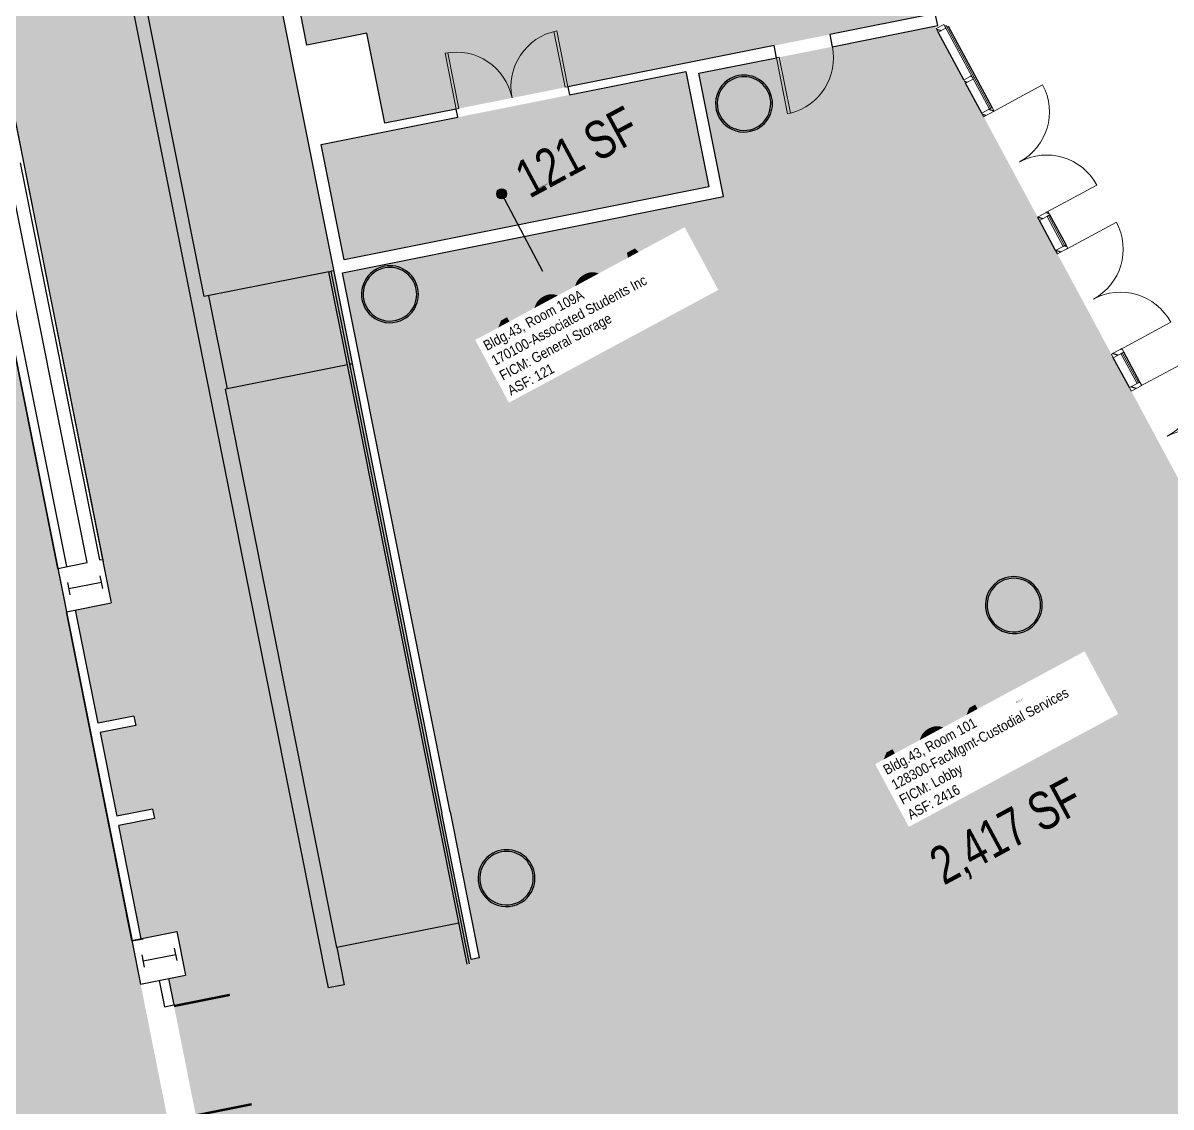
# Model space of a CAD drawing. Header units: inches. Extents: x 69213682 to 69221478, y 27658977 to 27667505.
# Drawn here: x 69215202 to 69215928, y 27665407 to 27666092 of the extents above; entities that cross this region are included whole.
import ezdxf
from ezdxf.enums import TextEntityAlignment as Align

# ---------------------------------------------------------------- set-up
doc = ezdxf.new("R2010")
doc.units = ezdxf.units.IN
doc.header["$LTSCALE"] = 100
doc.header["$MEASUREMENT"] = 0
doc.layers.get('0').update_dxf_attribs({"linetype": 'CONTINUOUS'})
for name, color, linetype in [('A-COLS', 5, 'CONTINUOUS'), ('A-DOOR', 2, 'CONTINUOUS'), ('A-FLOR', 3, 'CONTINUOUS'), ('A-GLAZ', 1, 'CONTINUOUS'), ('A-IDEN-RNUM', 7, 'CONTINUOUS'), ('A-IDEN-SNUM', 4, 'CONTINUOUS'), ('A-IDEN-VNUM', 4, 'CONTINUOUS'), ('A-WALL', 5, 'CONTINUOUS'), ('AREA-TEXT', 3, 'CONTINUOUS'), ('Rooms-Category-Color', 7, 'CONTINUOUS'), ('Rooms-College-Color', 7, 'CONTINUOUS'), ('Rooms-Department-Color', 7, 'CONTINUOUS'), ('Rooms-Division-Color', 7, 'CONTINUOUS'), ('Rooms-Information', 7, 'CONTINUOUS')]:
    doc.layers.add(name, color=color, linetype=linetype)
doc.styles.add('CP_AREA', font='arial.ttf', dxfattribs={"height": 15})
doc.styles.add('CP_ROOMSNUMBER', font='arial.ttf', dxfattribs={"height": 1})
doc.styles.add('CP_ROOMVNUMBER', font='arial.ttf', dxfattribs={"width": 0.85, "height": 0.075})

# ---------------------------------------------------------------- blocks, each defined once
blk = doc.blocks.new('Curtain Wall-Store Front-Dbl - Store Front Double Door-353-BACKGROUND Level 1 Parent View')
at = {"layer": 'A-DOOR', "lineweight": 20}
for p, q in [((-36, 0.5), (-36, 36.375)), ((36, 0.5), (36, 36.625))]:
    blk.add_line(p, q, dxfattribs=at)
at = {"layer": 'A-DOOR', "lineweight": 5}
for centre, radius, start, end in [((-36, 0.5), 35.875, 360, 90), ((36, 0.5), 36.125, 90, 180)]:
    blk.add_arc(centre, radius, start, end, dxfattribs=at)
blk = doc.blocks.new('Single-Flush - 36_ x 84_-967-BACKGROUND Level 1 Parent View')
at = {"layer": 'A-DOOR', "lineweight": 20}
for p, q in [((16.25, 3.94), (16.25, 39.96)), ((18, 39.96), (16.25, 39.96)), ((18, 3.94), (18, 39.96)), ((18, 3.94), (16.25, 3.94))]:
    blk.add_line(p, q, dxfattribs=at)
at = {"layer": 'A-DOOR', "lineweight": 5}
blk.add_arc((18, 3.94), 36.07, 92.78116, 180, dxfattribs=at)
blk = doc.blocks.new('Double-Flush - 72_ x 84_ C2 SOLID CORE-933-BACKGROUND Level 1 Parent View')
at = {"layer": 'A-DOOR', "lineweight": 20}
for p, q in [((-36, 38.63), (-34.25, 38.63)), ((-36, 2.63), (-36, 38.63)), ((-34.25, 2.63), (-34.25, 38.63)), ((34.25, 2.63), (34.25, 38.58)), ((36, 2.63), (36, 38.63)), ((-36, 2.63), (-34.25, 2.63)), ((36, 2.63), (34.25, 2.63))]:
    blk.add_line(p, q, dxfattribs=at)
at = {"layer": 'A-DOOR', "lineweight": 5}
for centre, start, end in [((-36, 2.63), 0, 90), ((36, 2.63), 90, 180)]:
    blk.add_arc(centre, 36, start, end, dxfattribs=at)
blk = doc.blocks.new('System Panel - SLO Glazed-628-BACKGROUND Level 1 Parent View')
at = {"layer": 'A-GLAZ', "lineweight": 15}
for p, q in [((18.37, 0.5), (-18.37, 0.5)), ((-18.37, 0.5), (-18.37, -0.5)), ((18.37, -0.5), (18.37, 0.5)), ((-18.37, -0.5), (18.37, -0.5))]:
    blk.add_line(p, q, dxfattribs=at)
blk = doc.blocks.new('System Panel - SLO Glazed-627-BACKGROUND Level 1 Parent View')
at = {"layer": 'A-GLAZ', "lineweight": 15}
for p, q in [((11.375, 0.5), (-11.375, 0.5)), ((-11.375, 0.5), (-11.375, -0.5)), ((11.375, -0.5), (11.375, 0.5)), ((-11.375, -0.5), (11.375, -0.5))]:
    blk.add_line(p, q, dxfattribs=at)
blk = doc.blocks.new('System Panel - SLO Glazed-626-BACKGROUND Level 1 Parent View')
at = {"layer": 'A-GLAZ', "lineweight": 15}
for p, q in [((10.75, 0.5), (-10.75, 0.5)), ((-10.75, 0.5), (-10.75, -0.5)), ((10.75, -0.5), (10.75, 0.5)), ((-10.75, -0.5), (10.75, -0.5))]:
    blk.add_line(p, q, dxfattribs=at)
blk = doc.blocks.new('System Panel - SLO Glazed-625-BACKGROUND Level 1 Parent View')
at = {"layer": 'A-GLAZ', "lineweight": 15}
for p, q in [((10.75, 0.5), (-10.75, 0.5)), ((-10.75, 0.5), (-10.75, -0.5)), ((10.75, -0.5), (10.75, 0.5)), ((-10.75, -0.5), (10.75, -0.5))]:
    blk.add_line(p, q, dxfattribs=at)
blk = doc.blocks.new('COL1')
for p, q in [((-0.5, 0.5), (0.5, 0.5)), ((0, 0.5), (0, -0.5)), ((-0.5, -0.5), (0.5, -0.5))]:
    blk.add_line(p, q)

msp = doc.modelspace()

# ---------------------------------------------------------------- hatches: boundary and pattern name
at = {"layer": 'A-GLAZ'}
h = msp.add_hatch(dxfattribs=at)
h.set_pattern_fill('FP1_227', color=256, angle=118.28965, style=0, pattern_type=2)
h.set_pattern_definition([(163.29, (69215787.824, 27666085.586), (-6.9, -22.986), []), (163.29, (69215784.98, 27666090.87), (-29.887, -16.086), []), (163.29, (69215790.667, 27666080.303), (-29.887, -16.086), [])])
h.paths.add_polyline_path([(69215784.35, 27666090.95), (69215779.51, 27666088.35), (69215780.7, 27666086.15), (69215785.54, 27666088.75)], flags=0)
at = {"layer": 'A-GLAZ', "extrusion": (0, 0, -1)}
h = msp.add_hatch(dxfattribs=at)
h.set_pattern_fill('FP1_81', color=256, angle=-118.28965, style=0, pattern_type=2)
h.set_pattern_definition([(16.71, (-69215805.64, 27666052.482), (-6.9, 22.986), []), (16.71, (-69215802.797, 27666057.766), (16.086, 29.887), []), (16.71, (-69215808.484, 27666047.2), (16.086, 29.887), [])])
h.paths.add_polyline_path([(-69215802.95, 27666056.4), (-69215801.77, 27666058.6), (-69215796.92, 27666055.99), (-69215798.11, 27666053.79)], flags=0)
h = msp.add_hatch(dxfattribs=at)
h.set_pattern_fill('FP1_82', color=256, angle=-118.28965, style=0, pattern_type=2)
h.set_pattern_definition([(16.71, (-69215816.897, 27666031.57), (-6.9, 22.986), []), (16.71, (-69215814.053, 27666036.852), (16.086, 29.887), []), (16.71, (-69215819.74, 27666026.285), (16.086, 29.887), [])])
h.paths.add_polyline_path([(-69215808.3, 27666034.86), (-69215809.48, 27666032.66), (-69215816.09, 27666036.21), (-69215814.9, 27666038.42)], flags=0)
h = msp.add_hatch(dxfattribs=at)
h.set_pattern_fill('FP1_83', color=256, angle=-118.28965, style=0, pattern_type=2)
h.set_pattern_definition([(16.71, (-69215851.836, 27665966.65), (-6.9, 22.986), []), (16.71, (-69215848.993, 27665971.934), (16.086, 29.887), []), (16.71, (-69215854.68, 27665961.367), (16.086, 29.887), [])])
h.paths.add_polyline_path([(-69215843.61, 27665969.26), (-69215844.79, 27665967.06), (-69215851.4, 27665970.61), (-69215850.21, 27665972.81)], flags=0)
h = msp.add_hatch(dxfattribs=at)
h.set_pattern_fill('FP1_84', color=256, angle=-118.28965, style=0, pattern_type=2)
h.set_pattern_definition([(16.71, (-69215863.092, 27665945.737), (-6.9, 22.986), []), (16.71, (-69215860.249, 27665951.02), (16.086, 29.887), []), (16.71, (-69215865.936, 27665940.453), (16.086, 29.887), [])])
h.paths.add_polyline_path([(-69215854.98, 27665948.13), (-69215856.17, 27665945.92), (-69215862.77, 27665949.48), (-69215861.58, 27665951.68)], flags=0)
h = msp.add_hatch(dxfattribs=at)
h.set_pattern_fill('FP1_85', color=256, angle=-118.28965, style=0, pattern_type=2)
h.set_pattern_definition([(16.71, (-69215898.032, 27665880.818), (-6.9, 22.986), []), (16.71, (-69215895.189, 27665886.102), (16.086, 29.887), []), (16.71, (-69215900.876, 27665875.535), (16.086, 29.887), [])])
h.paths.add_polyline_path([(-69215890.29, 27665882.52), (-69215891.47, 27665880.32), (-69215898.08, 27665883.88), (-69215896.89, 27665886.08)], flags=0)
h = msp.add_hatch(dxfattribs=at)
h.set_pattern_fill('FP1_86', color=256, angle=-118.28965, style=0, pattern_type=2)
h.set_pattern_definition([(16.71, (-69215909.288, 27665859.905), (-6.9, 22.986), []), (16.71, (-69215906.444, 27665865.188), (16.086, 29.887), []), (16.71, (-69215912.132, 27665854.621), (16.086, 29.887), [])])
h.paths.add_polyline_path([(-69215901.66, 27665861.39), (-69215902.85, 27665859.19), (-69215909.45, 27665862.74), (-69215908.27, 27665864.94)], flags=0)
at = {"layer": 'A-IDEN-VNUM'}
h = msp.add_hatch(color=256, dxfattribs=at)
edge = h.paths.add_edge_path()
edge.add_arc((69215504.67, 27665983.93), 3.14, 0, 360)
at = {"layer": 'Rooms-Category-Color', "true_color": 0xadadad}
for points in [[(69215257.78, 27665725.39), (69215235.23, 27665720.89), (69215249.52, 27665649.3), (69215272.08, 27665653.8), (69215273.25, 27665647.92), (69215250.69, 27665643.42), (69215261.27, 27665590.46), (69215283.82, 27665594.97), (69215285, 27665589.08), (69215262.44, 27665584.58), (69215276.73, 27665512.99), (69215299.29, 27665517.49), (69215304.77, 27665490.04), (69215293.98, 27665487.88), (69215335.48, 27665279.98), (69215346.27, 27665282.14), (69215351.75, 27665254.68), (69215340.97, 27665252.53), (69215382.47, 27665044.63), (69215393.26, 27665046.78), (69215398.74, 27665019.32), (69215387.95, 27665017.17), (69215429.45, 27664809.27), (69215440.24, 27664811.43), (69215445.72, 27664783.97), (69215423.17, 27664779.46), (69215437.26, 27664708.86), (69215459.82, 27664713.36), (69215460.99, 27664707.48), (69215438.44, 27664702.97), (69215449.01, 27664650.02), (69215471.56, 27664654.52), (69215472.74, 27664648.64), (69215450.18, 27664644.14), (69215459.68, 27664596.57), (69215479.58, 27664600.55), (69215493.56, 27664529.92), (69215331.29, 27664497.52), (69215342.67, 27664440.53), (69215506.37, 27664472.94), (69215646.39, 27663765.61), (69215724.12, 27663781.13), (69215567.09, 27664567.73), (69215543.08, 27664687.98), (69215734.64, 27664726.22), (69215633.49, 27665232.88), (69215490.48, 27665500.92), (69215485.33, 27665499.89), (69215328.88, 27666283.61), (69215238.66, 27666265.6), (69215182.28, 27666548.03), (69215096.96, 27666531)], [(69215778.67, 27666089.91), (69215779.51, 27666088.35), (69216103.72, 27665485.96), (69215633.49, 27665232.88), (69215490.48, 27665500.92), (69215404.01, 27665934.05), (69215645.01, 27665982.16), (69215629.45, 27666060.12)]]:
    msp.add_hatch(color=253, dxfattribs=at).paths.add_polyline_path(points)
at = {"layer": 'Rooms-Category-Color', "true_color": 0xfbafa2}
msp.add_hatch(color=21, dxfattribs=at).paths.add_polyline_path([(69215712.35, 27666403.01), (69215369.68, 27666334.6), (69215381.43, 27666275.76), (69215343.49, 27666268.19), (69215381.47, 27666077.94), (69215419.41, 27666085.52), (69215430.79, 27666028.5)])
at = {"layer": 'Rooms-Category-Color', "true_color": 0xfa9ba3}
msp.add_hatch(color=241, dxfattribs=at).paths.add_polyline_path([(69215430.79, 27666028.5), (69215778.92, 27666097.99), (69215783.43, 27666099.54), (69215854.96, 27666138.04), (69215712.35, 27666403.01)])
at = {"layer": 'Rooms-Category-Color', "true_color": 0xe3c5e1}
msp.add_hatch(color=254, dxfattribs=at).paths.add_polyline_path([(69215621.21, 27666061.16), (69215635.74, 27665988.34), (69215405.05, 27665942.29), (69215390.51, 27666015.1)])
at = {"layer": 'Rooms-Category-Color', "true_color": 0xffe090}
msp.add_hatch(color=41, dxfattribs=at).paths.add_polyline_path([(69214230.83, 27664306.39), (69214334.33, 27664327.05), (69214344.24, 27664308.63), (69215484.16, 27664536.2), (69215473.05, 27664591.85), (69215462.32, 27664589.71), (69215468.73, 27664557.59), (69215461.62, 27664556.17), (69215414.64, 27664791.53), (69215173.84, 27665997.73)])
at = {"layer": 'Rooms-College-Color', "true_color": 0xadadad}
for points in [[(69215257.78, 27665725.39), (69215235.23, 27665720.89), (69215249.52, 27665649.3), (69215272.08, 27665653.8), (69215273.25, 27665647.92), (69215250.69, 27665643.42), (69215261.27, 27665590.46), (69215283.82, 27665594.97), (69215285, 27665589.08), (69215262.44, 27665584.58), (69215276.73, 27665512.99), (69215299.29, 27665517.49), (69215304.77, 27665490.04), (69215293.98, 27665487.88), (69215335.48, 27665279.98), (69215346.27, 27665282.14), (69215351.75, 27665254.68), (69215340.97, 27665252.53), (69215382.47, 27665044.63), (69215393.26, 27665046.78), (69215398.74, 27665019.32), (69215387.95, 27665017.17), (69215429.45, 27664809.27), (69215440.24, 27664811.43), (69215445.72, 27664783.97), (69215423.17, 27664779.46), (69215437.26, 27664708.86), (69215459.82, 27664713.36), (69215460.99, 27664707.48), (69215438.44, 27664702.97), (69215449.01, 27664650.02), (69215471.56, 27664654.52), (69215472.74, 27664648.64), (69215450.18, 27664644.14), (69215459.68, 27664596.57), (69215479.58, 27664600.55), (69215493.56, 27664529.92), (69215331.29, 27664497.52), (69215342.67, 27664440.53), (69215506.37, 27664472.94), (69215646.39, 27663765.61), (69215724.12, 27663781.13), (69215567.09, 27664567.73), (69215543.08, 27664687.98), (69215734.64, 27664726.22), (69215633.49, 27665232.88), (69215490.48, 27665500.92), (69215485.33, 27665499.89), (69215328.88, 27666283.61), (69215238.66, 27666265.6), (69215182.28, 27666548.03), (69215096.96, 27666531)], [(69215430.79, 27666028.5), (69215778.92, 27666097.99), (69215783.43, 27666099.54), (69215854.96, 27666138.04), (69215712.35, 27666403.01)], [(69215778.67, 27666089.91), (69215779.51, 27666088.35), (69216103.72, 27665485.96), (69215633.49, 27665232.88), (69215490.48, 27665500.92), (69215404.01, 27665934.05), (69215645.01, 27665982.16), (69215629.45, 27666060.12)], [(69215621.21, 27666061.16), (69215635.74, 27665988.34), (69215405.05, 27665942.29), (69215390.51, 27666015.1)], [(69214230.83, 27664306.39), (69214334.33, 27664327.05), (69214344.24, 27664308.63), (69215484.16, 27664536.2), (69215473.05, 27664591.85), (69215462.32, 27664589.71), (69215468.73, 27664557.59), (69215461.62, 27664556.17), (69215414.64, 27664791.53), (69215173.84, 27665997.73)]]:
    msp.add_hatch(color=253, dxfattribs=at).paths.add_polyline_path(points)
at = {"layer": 'Rooms-College-Color', "true_color": 0xffe090}
msp.add_hatch(color=41, dxfattribs=at).paths.add_polyline_path([(69215712.35, 27666403.01), (69215369.68, 27666334.6), (69215381.43, 27666275.76), (69215343.49, 27666268.19), (69215381.47, 27666077.94), (69215419.41, 27666085.52), (69215430.79, 27666028.5)])
at = {"layer": 'Rooms-Department-Color', "true_color": 0xacacac}
for points in [[(69215257.78, 27665725.39), (69215235.23, 27665720.89), (69215249.52, 27665649.3), (69215272.08, 27665653.8), (69215273.25, 27665647.92), (69215250.69, 27665643.42), (69215261.27, 27665590.46), (69215283.82, 27665594.97), (69215285, 27665589.08), (69215262.44, 27665584.58), (69215276.73, 27665512.99), (69215299.29, 27665517.49), (69215304.77, 27665490.04), (69215293.98, 27665487.88), (69215335.48, 27665279.98), (69215346.27, 27665282.14), (69215351.75, 27665254.68), (69215340.97, 27665252.53), (69215382.47, 27665044.63), (69215393.26, 27665046.78), (69215398.74, 27665019.32), (69215387.95, 27665017.17), (69215429.45, 27664809.27), (69215440.24, 27664811.43), (69215445.72, 27664783.97), (69215423.17, 27664779.46), (69215437.26, 27664708.86), (69215459.82, 27664713.36), (69215460.99, 27664707.48), (69215438.44, 27664702.97), (69215449.01, 27664650.02), (69215471.56, 27664654.52), (69215472.74, 27664648.64), (69215450.18, 27664644.14), (69215459.68, 27664596.57), (69215479.58, 27664600.55), (69215493.56, 27664529.92), (69215331.29, 27664497.52), (69215342.67, 27664440.53), (69215506.37, 27664472.94), (69215646.39, 27663765.61), (69215724.12, 27663781.13), (69215567.09, 27664567.73), (69215543.08, 27664687.98), (69215734.64, 27664726.22), (69215633.49, 27665232.88), (69215490.48, 27665500.92), (69215485.33, 27665499.89), (69215328.88, 27666283.61), (69215238.66, 27666265.6), (69215182.28, 27666548.03), (69215096.96, 27666531)], [(69215778.67, 27666089.91), (69215779.51, 27666088.35), (69216103.72, 27665485.96), (69215633.49, 27665232.88), (69215490.48, 27665500.92), (69215404.01, 27665934.05), (69215645.01, 27665982.16), (69215629.45, 27666060.12)]]:
    msp.add_hatch(color=253, dxfattribs=at).paths.add_polyline_path(points)
at = {"layer": 'Rooms-Department-Color', "true_color": 0xffe090}
msp.add_hatch(color=41, dxfattribs=at).paths.add_polyline_path([(69215712.35, 27666403.01), (69215369.68, 27666334.6), (69215381.43, 27666275.76), (69215343.49, 27666268.19), (69215381.47, 27666077.94), (69215419.41, 27666085.52), (69215430.79, 27666028.5)])
at = {"layer": 'Rooms-Department-Color', "true_color": 0x604aed}
for points in [[(69215430.79, 27666028.5), (69215778.92, 27666097.99), (69215783.43, 27666099.54), (69215854.96, 27666138.04), (69215712.35, 27666403.01)], [(69215621.21, 27666061.16), (69215635.74, 27665988.34), (69215405.05, 27665942.29), (69215390.51, 27666015.1)], [(69214230.83, 27664306.39), (69214334.33, 27664327.05), (69214344.24, 27664308.63), (69215484.16, 27664536.2), (69215473.05, 27664591.85), (69215462.32, 27664589.71), (69215468.73, 27664557.59), (69215461.62, 27664556.17), (69215414.64, 27664791.53), (69215173.84, 27665997.73)]]:
    msp.add_hatch(color=173, dxfattribs=at).paths.add_polyline_path(points)
at = {"layer": 'Rooms-Division-Color', "true_color": 0xadadad}
for points in [[(69215257.78, 27665725.39), (69215235.23, 27665720.89), (69215249.52, 27665649.3), (69215272.08, 27665653.8), (69215273.25, 27665647.92), (69215250.69, 27665643.42), (69215261.27, 27665590.46), (69215283.82, 27665594.97), (69215285, 27665589.08), (69215262.44, 27665584.58), (69215276.73, 27665512.99), (69215299.29, 27665517.49), (69215304.77, 27665490.04), (69215293.98, 27665487.88), (69215335.48, 27665279.98), (69215346.27, 27665282.14), (69215351.75, 27665254.68), (69215340.97, 27665252.53), (69215382.47, 27665044.63), (69215393.26, 27665046.78), (69215398.74, 27665019.32), (69215387.95, 27665017.17), (69215429.45, 27664809.27), (69215440.24, 27664811.43), (69215445.72, 27664783.97), (69215423.17, 27664779.46), (69215437.26, 27664708.86), (69215459.82, 27664713.36), (69215460.99, 27664707.48), (69215438.44, 27664702.97), (69215449.01, 27664650.02), (69215471.56, 27664654.52), (69215472.74, 27664648.64), (69215450.18, 27664644.14), (69215459.68, 27664596.57), (69215479.58, 27664600.55), (69215493.56, 27664529.92), (69215331.29, 27664497.52), (69215342.67, 27664440.53), (69215506.37, 27664472.94), (69215646.39, 27663765.61), (69215724.12, 27663781.13), (69215567.09, 27664567.73), (69215543.08, 27664687.98), (69215734.64, 27664726.22), (69215633.49, 27665232.88), (69215490.48, 27665500.92), (69215485.33, 27665499.89), (69215328.88, 27666283.61), (69215238.66, 27666265.6), (69215182.28, 27666548.03), (69215096.96, 27666531)], [(69215778.67, 27666089.91), (69215779.51, 27666088.35), (69216103.72, 27665485.96), (69215633.49, 27665232.88), (69215490.48, 27665500.92), (69215404.01, 27665934.05), (69215645.01, 27665982.16), (69215629.45, 27666060.12)]]:
    msp.add_hatch(color=253, dxfattribs=at).paths.add_polyline_path(points)
at = {"layer": 'Rooms-Division-Color', "true_color": 0xffe090}
msp.add_hatch(color=41, dxfattribs=at).paths.add_polyline_path([(69215712.35, 27666403.01), (69215369.68, 27666334.6), (69215381.43, 27666275.76), (69215343.49, 27666268.19), (69215381.47, 27666077.94), (69215419.41, 27666085.52), (69215430.79, 27666028.5)])
at = {"layer": 'Rooms-Division-Color', "true_color": 0x604aed}
for points in [[(69215430.79, 27666028.5), (69215778.92, 27666097.99), (69215783.43, 27666099.54), (69215854.96, 27666138.04), (69215712.35, 27666403.01)], [(69215621.21, 27666061.16), (69215635.74, 27665988.34), (69215405.05, 27665942.29), (69215390.51, 27666015.1)], [(69214230.83, 27664306.39), (69214334.33, 27664327.05), (69214344.24, 27664308.63), (69215484.16, 27664536.2), (69215473.05, 27664591.85), (69215462.32, 27664589.71), (69215468.73, 27664557.59), (69215461.62, 27664556.17), (69215414.64, 27664791.53), (69215173.84, 27665997.73)]]:
    msp.add_hatch(color=173, dxfattribs=at).paths.add_polyline_path(points)

# ---------------------------------------------------------------- linework, layer by layer
at = {"layer": 'A-DOOR'}
for points in [[(69215297.46, 27665470.48, 1.5, 1.5, 0), (69215332.76, 27665477.52, 0, 0, 0), (69215332.91, 27665476.79, 0, 0, -0.414214), (69215302.89, 27665435.61, 0, 0, -0.414214)], [(69215311.26, 27665401.34, 1.5, 1.5, 0), (69215346.56, 27665408.39, 0, 0, 0), (69215346.41, 27665409.12, 0, 0, 0.414214), (69215302.89, 27665435.61, 0, 0, 0.414214)]]:
    msp.add_lwpolyline(points, format="xyseb", dxfattribs=at)
at = {"layer": 'A-FLOR'}
for p, q in [((69215395.35, 27665934.68), (69215316.53, 27665918.95)), ((69215395.35, 27665934.68), (69215396.82, 27665934.98)), ((69215407.09, 27665875.85), (69215395.35, 27665934.68)), ((69215398.41, 27665935.3), (69215396.82, 27665934.98)), ((69215408.56, 27665876.14), (69215396.82, 27665934.98)), ((69215407.09, 27665875.85), (69215329.93, 27665860.44)), ((69215482.75, 27665496.89), (69215407.09, 27665875.85)), ((69215410.16, 27665876.46), (69215408.56, 27665876.14)), ((69215408.56, 27665876.14), (69215410.16, 27665876.46)), ((69215484.22, 27665497.18), (69215408.56, 27665876.14)), ((69215477.57, 27665522.81), (69215400.41, 27665507.41))]:
    msp.add_line(p, q, dxfattribs=at)
for centre, radius, start, end in [((69215657.93, 27666040.97), 18, 118.28965, 298.28965), ((69215657.93, 27666040.97), 16.94, 118.28965, 298.28965), ((69215657.93, 27666040.97), 18, 298.28965, 118.28965), ((69215657.93, 27666040.97), 16.94, 298.28965, 118.28965), ((69215434.01, 27665920.46), 18, 298.28965, 118.28965), ((69215434.01, 27665920.46), 16.94, 298.28965, 118.28965), ((69215434.01, 27665920.46), 18, 118.28965, 298.28965), ((69215434.01, 27665920.46), 16.94, 118.28965, 298.28965), ((69215828.55, 27665723.97), 18, 298.28965, 118.28965), ((69215828.55, 27665723.97), 16.94, 298.28965, 118.28965), ((69215828.55, 27665723.97), 18, 118.28965, 298.28965), ((69215828.55, 27665723.97), 16.94, 118.28965, 298.28965), ((69215507.7, 27665551.29), 18, 118.28965, 298.28965), ((69215507.7, 27665551.29), 18, 298.28965, 118.28965), ((69215507.7, 27665551.29), 16.94, 298.28965, 118.28965), ((69215507.7, 27665551.29), 16.94, 118.28965, 298.28965)]:
    msp.add_arc(centre, radius, start, end, dxfattribs=at)
at = {"layer": 'A-GLAZ', "lineweight": 20}
for p, q in [((69215784.35, 27666090.95), (69215779.51, 27666088.35)), ((69215785.54, 27666088.75), (69215784.35, 27666090.95)), ((69215779.51, 27666088.35), (69215780.7, 27666086.15)), ((69215780.7, 27666086.15), (69215785.54, 27666088.75))]:
    msp.add_line(p, q, dxfattribs=at)
at = {"layer": 'A-GLAZ'}
for p, q in [((69215786.42, 27666089.23), (69215787.3, 27666089.7)), ((69215804.12, 27666058.45), (69215787.3, 27666089.7)), ((69215796.92, 27666055.99), (69215780.7, 27666086.15)), ((69215808.3, 27666034.86), (69215798.11, 27666053.79)), ((69215814.9, 27666038.42), (69215804.12, 27666058.45)), ((69215854.98, 27665948.13), (69215844.79, 27665967.06)), ((69215861.58, 27665951.68), (69215851.4, 27665970.61)), ((69215901.66, 27665861.39), (69215891.47, 27665880.32)), ((69215908.27, 27665864.94), (69215898.08, 27665883.88))]:
    msp.add_line(p, q, dxfattribs=at)
at = {"layer": 'A-GLAZ', "lineweight": 20, "extrusion": (0, 0, -1)}
for p, q in [((69215801.77, 27666058.6), (69215796.92, 27666055.99)), ((69215796.92, 27666055.99), (69215798.11, 27666053.79)), ((69215798.11, 27666053.79), (69215802.95, 27666056.4)), ((69215802.95, 27666056.4), (69215801.77, 27666058.6)), ((69215814.9, 27666038.42), (69215808.3, 27666034.86)), ((69215808.3, 27666034.86), (69215809.48, 27666032.66)), ((69215809.48, 27666032.66), (69215816.09, 27666036.21)), ((69215816.09, 27666036.21), (69215814.9, 27666038.42)), ((69215850.21, 27665972.81), (69215843.61, 27665969.26)), ((69215843.61, 27665969.26), (69215844.79, 27665967.06)), ((69215844.79, 27665967.06), (69215851.4, 27665970.61)), ((69215851.4, 27665970.61), (69215850.21, 27665972.81)), ((69215861.58, 27665951.68), (69215854.98, 27665948.13)), ((69215862.77, 27665949.48), (69215861.58, 27665951.68)), ((69215854.98, 27665948.13), (69215856.17, 27665945.92)), ((69215856.17, 27665945.92), (69215862.77, 27665949.48)), ((69215896.89, 27665886.08), (69215890.29, 27665882.52)), ((69215898.08, 27665883.88), (69215896.89, 27665886.08)), ((69215890.29, 27665882.52), (69215891.47, 27665880.32)), ((69215891.47, 27665880.32), (69215898.08, 27665883.88)), ((69215908.27, 27665864.94), (69215901.66, 27665861.39)), ((69215909.45, 27665862.74), (69215908.27, 27665864.94)), ((69215901.66, 27665861.39), (69215902.85, 27665859.19)), ((69215902.85, 27665859.19), (69215909.45, 27665862.74))]:
    msp.add_line(p, q, dxfattribs=at)
at = {"layer": 'A-IDEN-VNUM'}
msp.add_line((69215530.74, 27665934.8), (69215504.67, 27665983.93), dxfattribs=at)
msp.add_circle((69215504.67, 27665983.93), 3.14, dxfattribs=at)
at = {"layer": 'A-WALL'}
for p, q in [((69215379.02, 27665562.5), (69215182.28, 27666548.03)), ((69215328.88, 27666283.61), (69215466.88, 27665592.3)), ((69215316.53, 27665918.95), (69215246.99, 27666267.26)), ((69215381.47, 27666077.94), (69215343.49, 27666268.19)), ((69215778.92, 27666097.99), (69215712.24, 27666084.68)), ((69215780.47, 27666090.27), (69215778.92, 27666097.99)), ((69215713.78, 27666076.96), (69215780.47, 27666090.27)), ((69215419.41, 27666085.52), (69215381.47, 27666077.94)), ((69215430.79, 27666028.5), (69215419.41, 27666085.52)), ((69215712.24, 27666084.68), (69215713.78, 27666076.96)), ((69215676.94, 27666077.63), (69215546.51, 27666051.6)), ((69215678.48, 27666069.91), (69215676.94, 27666077.63)), ((69215629.45, 27666060.12), (69215678.48, 27666069.91)), ((69215547.54, 27666046.45), (69215621.21, 27666061.16)), ((69215621.21, 27666061.16), (69215635.74, 27665988.34)), ((69215645.01, 27665982.16), (69215629.45, 27666060.12)), ((69215546.51, 27666051.6), (69215547.54, 27666046.45)), ((69215196.7, 27666031.35), (69215252.6, 27665751.38)), ((69215390.51, 27666015.1), (69215476.93, 27666032.35)), ((69215475.9, 27666037.5), (69215430.79, 27666028.5)), ((69215476.93, 27666032.35), (69215475.9, 27666037.5)), ((69215197.1, 27666029.39), (69215255.04, 27665739.12)), ((69215405.05, 27665942.29), (69215390.51, 27666015.1)), ((69215200.22, 27666003.5), (69215250.34, 27665752.46)), ((69215242.5, 27665750.89), (69215192.38, 27666001.94)), ((69215635.74, 27665988.34), (69215405.05, 27665942.29)), ((69215404.01, 27665934.05), (69215645.01, 27665982.16)), ((69215179.65, 27665968.64), (69215270.89, 27665511.62)), ((69215223.86, 27665747.17), (69215182.56, 27665954.09)), ((69215229.75, 27665748.35), (69215188.44, 27665955.26)), ((69215472.03, 27665593.33), (69215404.01, 27665934.05)), ((69215319.35, 27665919.51), (69215331.09, 27665860.67)), ((69215400.41, 27665507.41), (69215329.93, 27665860.44)), ((69215223.86, 27665747.17), (69215242.5, 27665750.89)), ((69215250.34, 27665752.46), (69215252.3, 27665752.85)), ((69215252.3, 27665752.85), (69215257.78, 27665725.39)), ((69215223.86, 27665747.17), (69215229.35, 27665719.71)), ((69215229.35, 27665719.71), (69215257.78, 27665725.39)), ((69215270.85, 27665511.82), (69215229.35, 27665719.71)), ((69215249.52, 27665649.3), (69215235.23, 27665720.89)), ((69215272.08, 27665653.8), (69215249.52, 27665649.3)), ((69215272.08, 27665653.8), (69215273.25, 27665647.92)), ((69215273.25, 27665647.92), (69215250.69, 27665643.42)), ((69215250.69, 27665643.42), (69215261.27, 27665590.46)), ((69215283.82, 27665594.97), (69215261.27, 27665590.46)), ((69215285, 27665589.08), (69215262.44, 27665584.58)), ((69215283.82, 27665594.97), (69215285, 27665589.08)), ((69215485.33, 27665499.89), (69215466.88, 27665592.3)), ((69215472.03, 27665593.33), (69215490.48, 27665500.92)), ((69215276.73, 27665512.99), (69215262.44, 27665584.58)), ((69215392.89, 27665493.04), (69215379.02, 27665562.5)), ((69215270.85, 27665511.82), (69215299.29, 27665517.49)), ((69215299.29, 27665517.49), (69215304.77, 27665490.04)), ((69215270.85, 27665511.82), (69215276.33, 27665484.36)), ((69215270.89, 27665511.62), (69215278, 27665513.04)), ((69215400.41, 27665507.41), (69215405.1, 27665483.87)), ((69215490.48, 27665500.92), (69215485.33, 27665499.89)), ((69215276.33, 27665484.36), (69215304.77, 27665490.04)), ((69215288.1, 27665486.71), (69215291.43, 27665470.04)), ((69215293.98, 27665487.88), (69215297.31, 27665471.21)), ((69215395.11, 27665481.88), (69215392.89, 27665493.04)), ((69215405.1, 27665483.87), (69215395.11, 27665481.88)), ((69215291.43, 27665470.04), (69215297.31, 27665471.21))]:
    msp.add_line(p, q, dxfattribs=at)

# ---------------------------------------------------------------- block references
at = {"layer": 'A-COLS', "xscale": 8.000000000930713, "yscale": 20.99999999886042, "zscale": 8.000000000930713, "rotation": 101.2896483564667}
for p in [(69215241.31, 27665736.38), (69215288.3, 27665501.02)]:
    msp.add_blockref('COL1', p, dxfattribs=at)
at = {"layer": 'A-DOOR'}
for name, p, rotation in [('Double-Flush - 72_ x 84_ C2 SOLID CORE-933-BACKGROUND Level 1 Parent View', (69215511.72, 27666041.98), 11.28964835649034), ('Single-Flush - 36_ x 84_-967-BACKGROUND Level 1 Parent View', (69215695.36, 27666077.3), 191.2896483564903), ('Curtain Wall-Store Front-Dbl - Store Front Double Door-353-BACKGROUND Level 1 Parent View', (69215831.83, 27666003.8), 298.2896483564979), ('Curtain Wall-Store Front-Dbl - Store Front Double Door-353-BACKGROUND Level 1 Parent View', (69215878.51, 27665917.07), 298.2896483564979), ('Curtain Wall-Store Front-Dbl - Store Front Double Door-353-BACKGROUND Level 1 Parent View', (69215925.19, 27665830.33), 298.2896483564979)]:
    msp.add_blockref(name, p, dxfattribs=dict(at, rotation=rotation))
at = {"layer": 'A-GLAZ', "rotation": 298.2896483564979}
for name, p in [('System Panel - SLO Glazed-628-BACKGROUND Level 1 Parent View', (69215794.09, 27666073.91)), ('System Panel - SLO Glazed-627-BACKGROUND Level 1 Parent View', (69215808.19, 27666047.72)), ('System Panel - SLO Glazed-626-BACKGROUND Level 1 Parent View', (69215855.17, 27665960.44)), ('System Panel - SLO Glazed-625-BACKGROUND Level 1 Parent View', (69215901.85, 27665873.7))]:
    msp.add_blockref(name, p, dxfattribs=at)

# ---------------------------------------------------------------- texts
at = {"layer": 'A-IDEN-RNUM', "style": 'CP_ROOMSNUMBER', "width": 0.85}
for s, p in [('0109-A0', (69215527.17, 27665986.21)), ('0101-00', (69215830.26, 27665661.92))]:
    msp.add_text(s, height=1, rotation=28.29, dxfattribs=at).set_placement(p)
at = {"layer": 'A-IDEN-SNUM', "style": 'CP_ROOMSNUMBER', "width": 0.85}
for s, p in [('04300109A0', (69215527.17, 27665986.21)), ('0430010100', (69215830.26, 27665661.92))]:
    msp.add_text(s, height=1, rotation=28.29, dxfattribs=at).set_placement(p)
at = {"layer": 'A-IDEN-VNUM', "style": 'CP_ROOMVNUMBER', "width": 0.85}
for s, p in [('109A', (69215557.7, 27665907.07)), ('101', (69215785.75, 27665625.53))]:
    msp.add_text(s, height=45, rotation=28.29, dxfattribs=at).set_placement(p, align=Align.MIDDLE)
at = {"layer": 'AREA-TEXT', "style": 'CP_AREA', "width": 0.75}
for s, p in [('121 SF', (69215552.21, 27666010.48)), ('2,417 SF', (69215823.53, 27665581.29))]:
    msp.add_text(s, height=24, rotation=28.29, dxfattribs=at).set_placement(p, align=Align.MIDDLE_CENTER)

# ---------------------------------------------------------------- next in the draw order: texts
at = {"layer": 'Rooms-Information', "char_height": 6.4286, "width": 144, "attachment_point": 7, "rotation": 28.29, "style": 'CP_ROOMVNUMBER', "bg_fill": 3, "box_fill_scale": 1.5, "bg_fill_color": 256, "bg_fill_true_color": 13158600, "bg_fill_transparency": 0}
for s, insert in [('Bldg.43, Room 109A^M^J170100-Associated Students Inc^M^JFICM: General Storage^M^JASF: 121', (69215510.62, 27665856.18)), ('Bldg.43, Room 101^M^J128300-FacMgmt-Custodial Services^M^JFICM: Lobby^M^JASF: 2416', (69215763.53, 27665588.02))]:
    msp.add_mtext(s, dxfattribs=dict(at, insert=insert))

doc.saveas('drawing.dxf')
